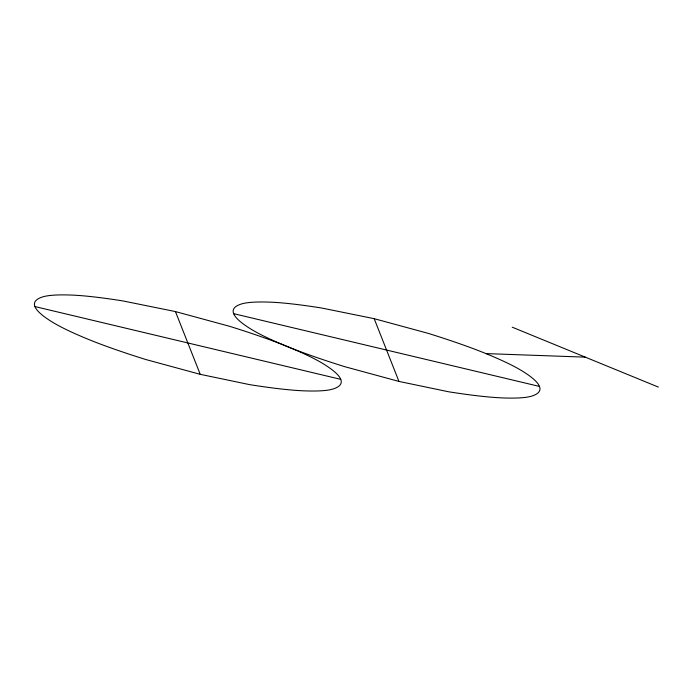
<?xml version="1.0" encoding="UTF-8"?>
<svg xmlns="http://www.w3.org/2000/svg" width="693" height="693" viewBox="0 0 693 693"><rect width="100%" height="100%" fill="white"/><g stroke="black" fill="none" stroke-linecap="round" stroke-linejoin="round"><path stroke-width="1.04" d="M485.932 353.595A311.893 31.523 13.8 0 1 521.968 370.85A471.188 47.618 13.8 0 1 531.912 396.041A311.893 31.523 13.8 0 1 503.447 397.955A211.46 21.37 13.8 0 1 448.362 391.736L398.951 381.419L344.733 366.675A199.142 20.123 13.8 0 1 287.197 346.5A199.142 20.123 13.8 0 0 229.669 326.325L175.45 311.581L122.834 300.909A199.142 20.123 13.8 0 0 70.946 295.045A311.893 31.523 13.8 0 0 42.49 296.959A471.188 47.618 13.8 0 0 52.434 322.15A311.893 31.523 13.8 0 0 88.47 339.405A199.142 20.123 13.8 0 0 145.998 359.58L200.225 374.324L249.636 384.641A211.46 21.37 13.8 0 0 304.721 390.869A311.893 31.523 13.8 0 0 333.186 388.955A471.188 47.618 13.8 0 0 323.233 363.764A311.893 31.523 13.8 0 0 287.197 346.5A311.893 31.523 13.8 0 1 251.169 329.236A471.188 47.618 13.8 0 1 241.216 304.045A311.893 31.523 13.8 0 1 269.681 302.131A199.142 20.123 13.8 0 1 321.561 307.995L374.177 318.676L428.404 333.42A199.142 20.123 13.8 0 1 485.932 353.595L585.299 357.138M233.654 313.66L539.475 386.434M34.919 306.566L340.748 379.34M512.24 327.191L658.35 387.084M374.177 318.676L398.951 381.419M175.45 311.581L200.225 374.324"/></g></svg>
